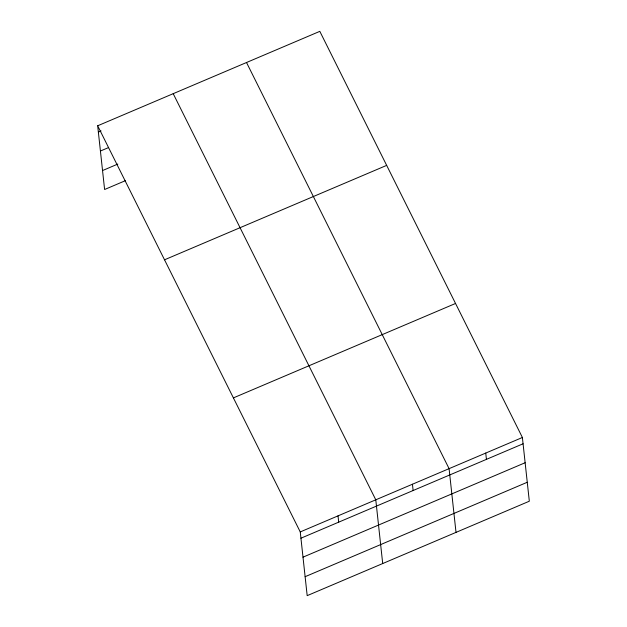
<?xml version="1.0" encoding="UTF-8"?>
<svg xmlns="http://www.w3.org/2000/svg" width="627" height="627" viewBox="0 0 627 627"><rect width="100%" height="100%" fill="white"/><g stroke="black" fill="none" stroke-linecap="round" stroke-linejoin="round"><path stroke-width="0.94" d="M97.679 125.784L319.817 31.35L522.393 437.489L529.321 501.216L307.183 595.65L300.255 531.923L97.679 125.784L104.607 189.511L125.282 180.717M98.361 132.07L101.065 130.925M100.422 151.029L108.518 147.588M102.546 170.552L117.829 164.055M164.533 259.805L386.671 165.379M233.409 397.894L455.547 303.46M300.255 531.923L522.393 437.489M300.936 538.209L523.083 443.783M302.998 557.168L525.136 462.734M305.122 576.699L527.26 482.265M246.513 62.512L449.089 468.651L456.009 532.378M173.209 93.674L375.785 499.813L382.705 563.54M485.745 453.07L486.427 459.364M412.441 484.232L413.122 490.526M338.024 515.872L338.705 522.158"/></g></svg>
